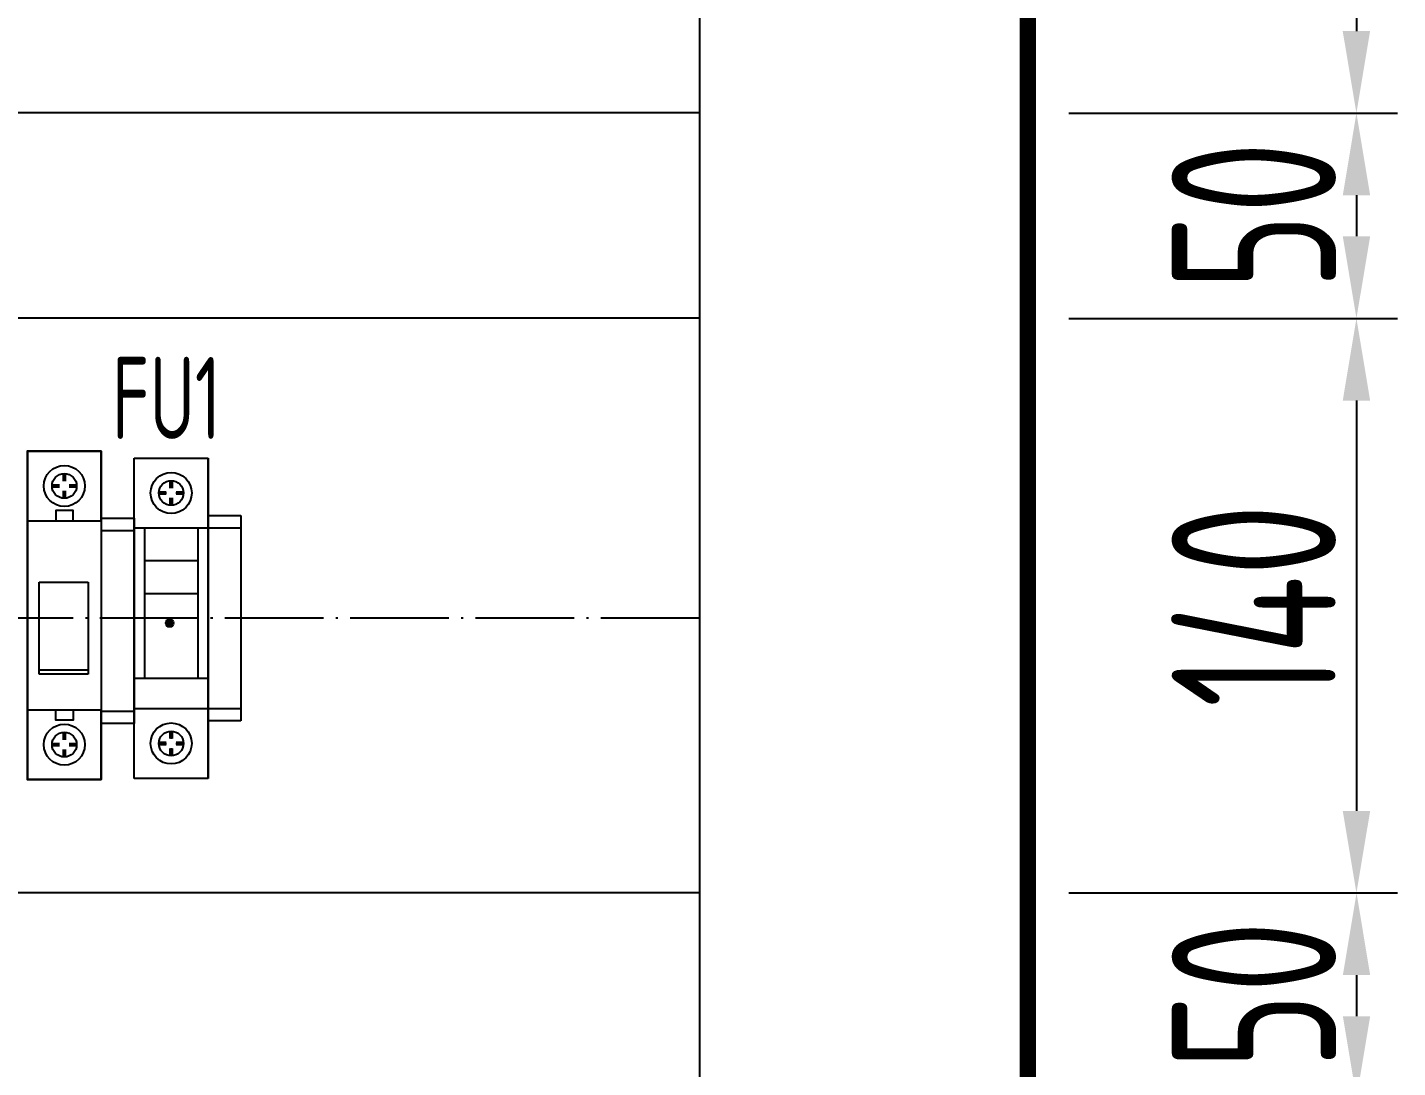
# Model space of a CAD drawing. Header units: millimetres. Extents: x 30557 to 235556, y -116603 to -73383.
# Drawn here: x 176491.7 to 176825.3, y -74559.7 to -74306.3 of the extents above; entities that cross this region are included whole.
import ezdxf

# ---------------------------------------------------------------- set-up
doc = ezdxf.new("R2010")
doc.units = ezdxf.units.MM
doc.linetypes.add('ZWCAD_ISO04W100', pattern=[30.5, 24, -3, 0.5, -3])
doc.layers.add('1', color=3, linetype='Continuous')
doc.layers.add('AXIS', color=4, linetype='Continuous')
doc.layers.add('_0', color=7, linetype='Continuous', lineweight=25)
doc.layers.add('_Drawing', color=7, linetype='Continuous', lineweight=25)
doc.styles.add('supcon', font='sceie.shx', dxfattribs={"width": 0.75, "height": 40, "bigfont": 'sceic.shx'})
doc.dimstyles.new('supcon', dxfattribs={"dimtxt": 20, "dimasz": 20, "dimexe": 10, "dimexo": 10, "dimgap": 5, "dimtad": 1, "dimtoh": 1, "dimdec": 0, "dimzin": 0, "dimdsep": 46, "dimtxsty": 'supcon', "dimcen": 0.09, "dimclrd": 2, "dimclre": 2, "dimclrt": 2, "dimadec": 0, "dimazin": 0, "dimtfac": 1, "dimtdec": 0, "dimtofl": 0, "dimtmove": 0, "dimatfit": 3, "dimfxl": 1, "dimtolj": 1, "dimtzin": 0, "dimarcsym": 0})

# ---------------------------------------------------------------- blocks, each defined once
blk = doc.blocks.new('*D211')
at = {"color": 2, "linetype": 'Continuous', "lineweight": -2}
for p, q in [((176745.27, -74147.21), (176825.27, -74147.21)), ((176815.27, -74167.21), (176815.27, -74307.21)), ((176745.27, -74327.21), (176825.27, -74327.21))]:
    blk.add_line(p, q, dxfattribs=at)
at = {"color": 2}
for points in [[(176818.6, -74167.21), (176811.93, -74167.21), (176815.27, -74147.21)], [(176811.93, -74307.21), (176818.6, -74307.21), (176815.27, -74327.21)]]:
    blk.add_solid(points, dxfattribs=at)
at = {"layer": 'DEFPOINTS', "color": 0}
for p in [(176735.27, -74147.21), (176735.27, -74327.21), (176815.27, -74327.21)]:
    blk.add_point(p, dxfattribs=at)
at = {"color": 2, "insert": (176790.27, -74237.21), "char_height": 40, "attachment_point": 5, "rotation": 90, "style": 'supcon'}
blk.add_mtext('\\A1;180', dxfattribs=at)
blk = doc.blocks.new('*D212')
at = {"color": 2, "linetype": 'Continuous', "lineweight": -2}
for p, q in [((176745.28, -74327.21), (176825.28, -74327.21)), ((176815.28, -74347.21), (176815.28, -74357.21)), ((176745.28, -74377.21), (176825.28, -74377.21))]:
    blk.add_line(p, q, dxfattribs=at)
at = {"color": 2}
for points in [[(176818.62, -74347.21), (176811.95, -74347.21), (176815.28, -74327.21)], [(176811.95, -74357.21), (176818.62, -74357.21), (176815.28, -74377.21)]]:
    blk.add_solid(points, dxfattribs=at)
at = {"layer": 'DEFPOINTS', "color": 0}
for p in [(176735.28, -74327.21), (176735.28, -74377.21), (176815.28, -74377.21)]:
    blk.add_point(p, dxfattribs=at)
at = {"color": 2, "insert": (176790.28, -74352.21), "char_height": 40, "attachment_point": 5, "rotation": 90, "style": 'supcon'}
blk.add_mtext('\\A1;50', dxfattribs=at)
blk = doc.blocks.new('*D214')
at = {"color": 2, "linetype": 'Continuous', "lineweight": -2}
for p, q in [((176745.28, -74377.21), (176825.28, -74377.21)), ((176815.28, -74397.21), (176815.28, -74497.15)), ((176745.28, -74517.15), (176825.28, -74517.15))]:
    blk.add_line(p, q, dxfattribs=at)
at = {"color": 2}
for points in [[(176818.62, -74397.21), (176811.95, -74397.21), (176815.28, -74377.21)], [(176811.95, -74497.15), (176818.62, -74497.15), (176815.28, -74517.15)]]:
    blk.add_solid(points, dxfattribs=at)
at = {"layer": 'DEFPOINTS', "color": 0}
for p in [(176735.28, -74377.21), (176735.28, -74517.15), (176815.28, -74517.15)]:
    blk.add_point(p, dxfattribs=at)
at = {"color": 2, "insert": (176790.28, -74447.18), "char_height": 40, "attachment_point": 5, "rotation": 90, "style": 'supcon'}
blk.add_mtext('\\A1;140', dxfattribs=at)
blk = doc.blocks.new('*D215')
at = {"color": 2, "linetype": 'Continuous', "lineweight": -2}
for p, q in [((176745.3, -74517.15), (176825.3, -74517.15)), ((176815.3, -74537.15), (176815.3, -74547.15)), ((176745.3, -74567.15), (176825.3, -74567.15))]:
    blk.add_line(p, q, dxfattribs=at)
at = {"color": 2}
for points in [[(176818.63, -74537.15), (176811.97, -74537.15), (176815.3, -74517.15)], [(176811.97, -74547.15), (176818.63, -74547.15), (176815.3, -74567.15)]]:
    blk.add_solid(points, dxfattribs=at)
at = {"layer": 'DEFPOINTS', "color": 0}
for p in [(176735.3, -74517.15), (176735.3, -74567.15), (176815.3, -74567.15)]:
    blk.add_point(p, dxfattribs=at)
at = {"color": 2, "insert": (176790.3, -74542.02), "char_height": 40, "attachment_point": 5, "rotation": 90, "style": 'supcon'}
blk.add_mtext('\\A1;50', dxfattribs=at)
blk = doc.blocks.new('固定块')
for p, q in [((516096.27, 339845.14), (516104.27, 339845.14)), ((516096.27, 339795.14), (516096.27, 339845.14)), ((516104.27, 339845.14), (516104.27, 339795.14)), ((516096.27, 339842.14), (516104.27, 339842.14)), ((516096.27, 339798.14), (516104.27, 339798.14)), ((516104.27, 339795.14), (516096.27, 339795.14))]:
    blk.add_line(p, q)
blk = doc.blocks.new('1P空开')
at = {"ltscale": 100}
for p, q in [((6483.53, 37017.33), (6483.53, 36954.33)), ((6483.53, 37017.33), (6483.53, 36954.33)), ((6483.53, 37017.33), (6483.53, 36954.33)), ((6483.53, 37017.33), (6483.53, 36954.33)), ((6483.53, 37017.33), (6483.53, 36954.33)), ((6474.53, 37009.98), (6474.53, 37011.83)), ((6471.53, 37008.83), (6473.39, 37008.83)), ((6474.53, 37005.83), (6474.53, 37007.68)), ((6475.68, 37008.83), (6477.53, 37008.83)), ((6465.53, 37000.33), (6483.53, 37000.33)), ((6465.53, 36954.33), (6483.53, 36954.33)), ((6474.53, 36954.33), (6479.68, 36954.33)), ((6474.53, 36948.83), (6474.53, 36946.98)), ((6471.53, 36945.83), (6473.39, 36945.83)), ((6474.53, 36944.68), (6474.53, 36942.83)), ((6475.68, 36945.83), (6477.53, 36945.83))]:
    blk.add_line(p, q, dxfattribs=at)
for p, q in [((6468.39, 36985.41), (6480.36, 36985.41)), ((6468.39, 36962.99), (6468.39, 36985.41)), ((6480.36, 36985.41), (6480.36, 36962.99)), ((6468.39, 36964.06), (6480.36, 36964.06)), ((6480.36, 36962.99), (6468.39, 36962.99))]:
    blk.add_line(p, q)
at = {"lineweight": 30}
blk.add_lwpolyline([(6483.53, 36937.33), (6465.53, 36937.33), (6465.53, 37017.33), (6483.53, 37017.33)], dxfattribs=at)
at = {"ltscale": 100}
for points in [[(6483.53, 37000.33), (6483.53, 37017.33), (6465.53, 37017.33), (6465.53, 37000.33)], [(6483.53, 37000.33), (6483.53, 37017.33)], [(6483.53, 37017.33), (6483.53, 37000.33)], [(6465.53, 36954.33), (6465.53, 36937.33), (6483.53, 36937.33), (6483.53, 36954.33)], [(6483.53, 36954.33), (6483.53, 36937.33)], [(6483.53, 36937.33), (6483.53, 36954.33)]]:
    blk.add_lwpolyline(points, dxfattribs=at)
at = {"ltscale": 100, "const_width": 1}
for points in [[(6474.53, 37009.98), (6474.53, 37011.83)], [(6471.53, 37008.83), (6473.39, 37008.83)], [(6474.53, 37005.83), (6474.53, 37007.68)], [(6475.68, 37008.83), (6477.53, 37008.83)], [(6474.53, 36948.83), (6474.53, 36946.98)], [(6471.53, 36945.83), (6473.39, 36945.83)], [(6474.53, 36944.68), (6474.53, 36942.83)], [(6475.68, 36945.83), (6477.53, 36945.83)]]:
    blk.add_lwpolyline(points, dxfattribs=at)
at = {"ltscale": 100}
for points in [[(6472.42, 37000.33), (6476.65, 37000.33), (6476.65, 37002.86), (6472.42, 37002.86)], [(6472.42, 36954.33), (6476.65, 36954.33), (6476.65, 36951.8), (6472.42, 36951.8)]]:
    blk.add_lwpolyline(points, close=True, dxfattribs=at)
for centre, radius in [((6474.53, 37008.83), 5), ((6474.53, 37008.83), 3), ((6474.53, 36945.83), 5), ((6474.53, 36945.83), 3)]:
    blk.add_circle(centre, radius, dxfattribs=at)
at = {"layer": '1'}
for points in [[(6465.54, 37017.33), (6483.53, 37017.33)], [(6483.53, 37017.33), (6483.54, 37017.33)]]:
    blk.add_lwpolyline(points, dxfattribs=at)
at = {"layer": '_0'}
blk.add_lwpolyline([(6483.53, 36937.33), (6465.53, 36937.33), (6465.53, 37017.33), (6483.53, 37017.33)], dxfattribs=at)
at = {"layer": 'AXIS', "linetype": 'ByBlock'}
blk.add_line((6465.54, 37017.33), (6483.54, 37017.33), dxfattribs=at)

msp = doc.modelspace()

# ---------------------------------------------------------------- hatches: boundary and pattern name
at = {"ltscale": 100}
h = msp.add_hatch(color=1, dxfattribs=at)
edge = h.paths.add_edge_path()
edge.add_arc((176526.31, -74451.4), 0.962, 0, 360)

# ---------------------------------------------------------------- linework, layer by layer
at = {"lineweight": -3}
for p, q in [((176655.28, -74327.15), (176115.29, -74327.15)), ((176655.28, -74377.15), (176115.29, -74377.15)), ((176517.67, -74411.23), (176535.67, -74411.23)), ((176517.67, -74489.23), (176517.67, -74411.23)), ((176535.67, -74411.23), (176535.67, -74489.23)), ((176535.67, -74489.23), (176535.67, -74411.23)), ((176520.18, -74428.23), (176520.18, -74464.82)), ((176533.15, -74428.23), (176533.15, -74464.82)), ((176520.18, -74436.21), (176533.15, -74436.21)), ((176520.18, -74444.2), (176533.15, -74444.2)), ((176535.67, -74489.23), (176517.67, -74489.23)), ((176655.28, -74517.15), (176115.29, -74517.15))]:
    msp.add_line(p, q, dxfattribs=at)
at = {"ltscale": 100}
for p, q in [((176523.67, -74419.73), (176525.52, -74419.73)), ((176526.67, -74418.58), (176526.67, -74416.73)), ((176527.81, -74419.73), (176529.67, -74419.73)), ((176526.67, -74422.73), (176526.67, -74420.88)), ((176517.67, -74428.23), (176535.67, -74428.23)), ((176517.67, -74451.72), (176517.67, -74441.92)), ((176517.67, -74466.78), (176517.66, -74455.35)), ((176517.67, -74464.82), (176535.67, -74464.82)), ((176517.67, -74472.23), (176535.67, -74472.23)), ((176526.67, -74477.73), (176526.67, -74479.58)), ((176523.67, -74480.73), (176525.52, -74480.73)), ((176526.67, -74481.88), (176526.67, -74483.73)), ((176527.81, -74480.73), (176529.67, -74480.73))]:
    msp.add_line(p, q, dxfattribs=at)
at = {"color": 4, "linetype": 'ZWCAD_ISO04W100', "lineweight": -3}
msp.add_line((176655.28, -74450.23), (176115.29, -74450.23), dxfattribs=at)
at = {"ltscale": 100, "const_width": 1}
for points in [[(176526.67, -74418.58), (176526.67, -74416.73)], [(176523.67, -74419.73), (176525.52, -74419.73)], [(176527.81, -74419.73), (176529.67, -74419.73)], [(176526.67, -74422.73), (176526.67, -74420.88)], [(176526.67, -74477.73), (176526.67, -74479.58)], [(176523.67, -74480.73), (176525.52, -74480.73)], [(176526.67, -74481.88), (176526.67, -74483.73)], [(176527.81, -74480.73), (176529.67, -74480.73)]]:
    msp.add_lwpolyline(points, dxfattribs=at)
at = {"ltscale": 100}
for centre, radius in [((176526.67, -74419.73), 5), ((176526.67, -74419.73), 3), ((176526.67, -74480.73), 5), ((176526.67, -74480.73), 3)]:
    msp.add_circle(centre, radius, dxfattribs=at)
at = {"color": 1, "ltscale": 100}
msp.add_circle((176526.31, -74451.4), 0.962, dxfattribs=at)
at = {"layer": '_Drawing', "lineweight": -3}
msp.add_line((176655.28, -74147.16), (176655.28, -75427.2), dxfattribs=at)
at = {"layer": '_Drawing', "color": 1, "const_width": 4}
msp.add_lwpolyline([(176035.27, -73767.16), (176735.28, -73767.16), (176735.27, -75667.21), (176035.27, -75667.16)], close=True, dxfattribs=at)

# ---------------------------------------------------------------- block references
at = {"lineweight": -3}
msp.add_blockref('1P空开', (170026.13, -111426.85), dxfattribs=at)
for p in [(-339586.6, -414271.02), (-339560.6, -414270.37)]:
    msp.add_blockref('固定块', p)

# ---------------------------------------------------------------- texts
at = {"layer": '1', "color": 3, "style": 'supcon', "width": 0.75}
msp.add_text('FU1', height=20, dxfattribs=at).set_placement((176512.25, -74406.61))

# ---------------------------------------------------------------- dimensions: what is measured, and where the dimension line sits
at = {"linetype": 'Continuous'}
for base, p1, p2, picture, middle in [((176815.27, -74327.21), (176735.27, -74147.21), (176735.27, -74327.21), '*D211', (176790.27, -74237.21)), ((176815.28, -74517.15), (176735.28, -74377.21), (176735.28, -74517.15), '*D214', (176790.28, -74447.18))]:
    dim = msp.add_linear_dim(base=base, p1=p1, p2=p2, angle=90, dimstyle='supcon', dxfattribs=at)
    dim.commit()
    dim.dimension.update_dxf_attribs({"geometry": picture, "text_midpoint": middle})
for base, p1, p2, picture, middle in [((176815.28, -74377.21), (176735.28, -74327.21), (176735.28, -74377.21), '*D212', (176815.28, -74352.21)), ((176815.3, -74567.15), (176735.3, -74517.15), (176735.3, -74567.15), '*D215', (176815.3, -74542.02))]:
    dim = msp.add_linear_dim(base=base, p1=p1, p2=p2, angle=90, dimstyle='supcon', dxfattribs=at)
    dim.commit()
    dim.dimension.update_dxf_attribs({"geometry": picture, "text_midpoint": middle, "dimtype": 160})

doc.saveas('drawing.dxf')
